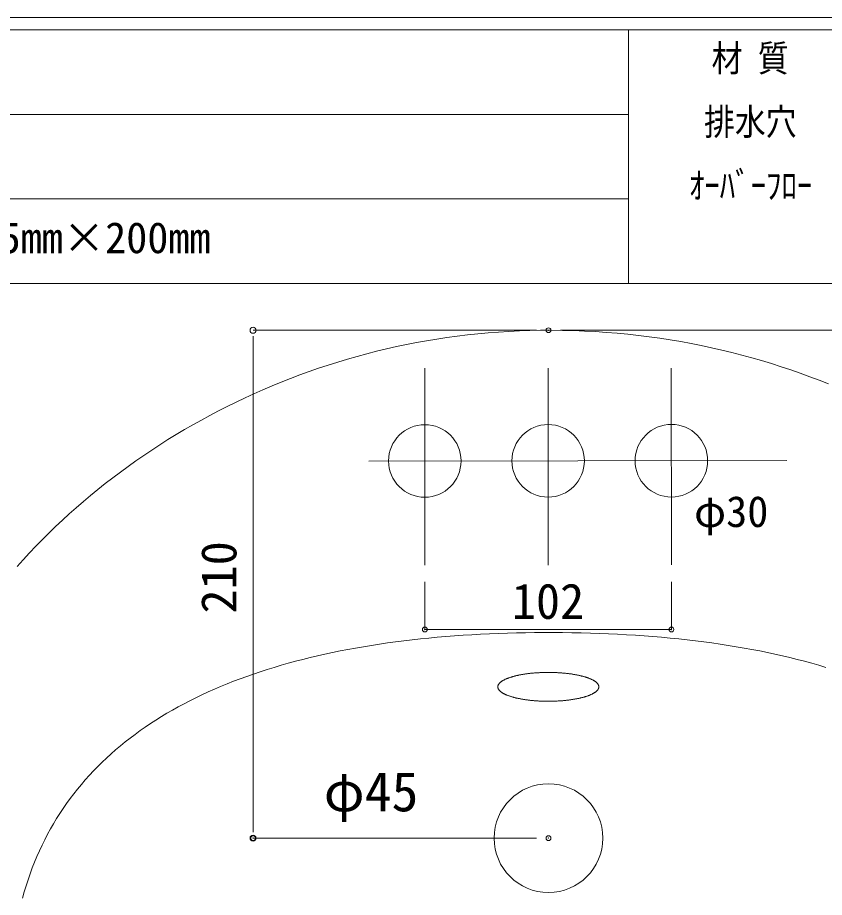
# Model space of a CAD drawing. Units: millimetres, scale not verified. Extents: x -1002 to 1010, y -687 to 676.
# Drawn here: x -754.8 to -421.1, y 276.3 to 640 of the extents above; entities that cross this region are included whole.
import ezdxf
from ezdxf.enums import TextEntityAlignment as Align

# ---------------------------------------------------------------- set-up
doc = ezdxf.new("R2010")
doc.units = ezdxf.units.MM
doc.header["$LTSCALE"] = 5
doc.header["$PDMODE"] = 32
doc.header["$PDSIZE"] = 2
doc.layers.add('0-0', color=7, linetype='Continuous', lineweight=15)
doc.layers.add('F-0', color=7, linetype='Continuous', lineweight=15)
doc.styles.add('ＭＳ ゴシック', font='')
doc.styles.get('ＭＳ ゴシック').set_extended_font_data('MS Gothic')

# ---------------------------------------------------------------- blocks, each defined once
blk = doc.blocks.new('_DOT')
at = {"layer": '0-0'}
blk.add_line((-0.5, 0), (-1, 0), dxfattribs=at)
blk.add_circle((0, 0), 0.25, dxfattribs=at)
blk.add_circle((0, 0), 0.25, dxfattribs=at)

msp = doc.modelspace()

# ---------------------------------------------------------------- linework, layer by layer
at = {"layer": 'F-0'}
for p, q in [((1002.034, 640.036), (-1002.086, 640.036)), ((1002.034, 635.036), (-1002.086, 635.036)), ((-502.086, 635.036), (-502.086, 530.036)), ((-502.086, 600.036), (-1002.086, 600.036)), ((-502.086, 565.036), (-1002.086, 565.036)), ((1002.034, 530.036), (-1002.086, 530.036)), ((-540.184, 510.766), (-657.361, 510.766)), ((-530.184, 510.766), (-177.395, 510.766)), ((-657.361, 505.766), (-657.361, 305.766)), ((-586.376, 495.06), (-586.305, 413.658)), ((-535.376, 495.104), (-535.305, 413.702)), ((-484.376, 495.148), (-484.305, 413.746)), ((-609.558, 456.701), (-436.551, 456.851)), ((-540.184, 300.766), (-657.361, 300.766))]:
    msp.add_line(p, q, dxfattribs=at)
at = {"layer": 'F-0', "color": 4, "lineweight": 9}
for p, q in [((-586.343, 387.019), (-586.343, 406.752)), ((-484.343, 387.019), (-484.343, 406.752)), ((-586.343, 387.019), (-484.343, 387.019))]:
    msp.add_line(p, q, dxfattribs=at)
at = {"layer": 'F-0', "lineweight": 18}
for points in [[(-641.889, 490.827), (-638.037, 492.287), (-634.158, 493.687), (-630.251, 495.047), (-626.317, 496.347), (-622.357, 497.597), (-618.371, 498.797), (-614.361, 499.947), (-610.325, 501.037), (-606.266, 502.067), (-602.183, 503.057), (-598.077, 503.977), (-593.948, 504.847), (-589.798, 505.657), (-585.626, 506.417), (-581.433, 507.117), (-577.22, 507.747), (-572.987, 508.327), (-568.734, 508.847), (-564.463, 509.307), (-560.174, 509.707), (-555.867, 510.037), (-551.543, 510.307), (-547.202, 510.517), (-542.845, 510.667), (-538.473, 510.747), (-534.031, 510.767), (-529.432, 510.717), (-524.857, 510.597), (-520.306, 510.427), (-515.78, 510.187), (-511.279, 509.877), (-506.804, 509.517), (-502.354, 509.087), (-497.931, 508.597), (-493.534, 508.047), (-489.164, 507.437), (-484.822, 506.767), (-480.507, 506.047), (-476.221, 505.257)], [(-476.221, 505.257), (-471.964, 504.417), (-467.736, 503.527), (-463.537, 502.567), (-459.368, 501.557), (-455.23, 500.497), (-451.122, 499.377), (-447.046, 498.207), (-443.001, 496.977), (-438.988, 495.707), (-435.008, 494.377), (-431.06, 492.997), (-427.145, 491.567), (-423.264, 490.087), (-419.417, 488.557)], [(-755.016, 413.057), (-752.475, 415.877), (-749.887, 418.677), (-747.253, 421.437), (-744.574, 424.177), (-741.85, 426.887), (-739.082, 429.557), (-736.27, 432.197), (-733.414, 434.807), (-730.516, 437.387), (-727.575, 439.937), (-724.593, 442.447), (-721.569, 444.917), (-718.505, 447.357), (-715.401, 449.757), (-712.257, 452.127), (-709.074, 454.457), (-705.853, 456.747), (-702.593, 459.007), (-699.296, 461.217), (-695.962, 463.397), (-692.592, 465.527), (-689.186, 467.617), (-685.745, 469.677), (-682.269, 471.687), (-678.758, 473.647), (-675.214, 475.577), (-671.637, 477.457), (-668.027, 479.287), (-664.385, 481.077), (-660.712, 482.817), (-657.007, 484.517), (-653.272, 486.167), (-649.507, 487.767), (-645.712, 489.327), (-641.889, 490.827)], [(-581.165, 383.817), (-577.635, 384.117), (-574.078, 384.397), (-570.495, 384.647), (-566.886, 384.867), (-563.25, 385.067), (-559.589, 385.237), (-555.903, 385.387), (-552.191, 385.517), (-548.455, 385.617), (-544.693, 385.687), (-540.908, 385.737), (-537.098, 385.767), (-533.229, 385.767), (-529.339, 385.737), (-525.476, 385.687), (-521.64, 385.617), (-517.833, 385.517), (-514.053, 385.387), (-510.302, 385.237), (-506.579, 385.067), (-502.884, 384.867), (-499.218, 384.647), (-495.581, 384.397), (-491.974, 384.117), (-488.395, 383.817), (-484.847, 383.487), (-481.328, 383.137), (-477.839, 382.757), (-474.38, 382.347), (-470.952, 381.917), (-467.554, 381.457), (-464.187, 380.977), (-460.852, 380.467), (-457.547, 379.927), (-454.274, 379.367), (-451.033, 378.777), (-447.823, 378.157), (-444.646, 377.517), (-441.501, 376.837)], [(-695.303, 351.007), (-693.013, 352.387), (-690.685, 353.737), (-688.322, 355.047), (-685.922, 356.337), (-683.486, 357.597), (-681.015, 358.837), (-678.509, 360.037), (-675.967, 361.207), (-673.391, 362.357), (-670.78, 363.467), (-668.135, 364.557), (-665.455, 365.617), (-662.742, 366.647), (-659.996, 367.647), (-657.216, 368.627), (-654.402, 369.567), (-651.557, 370.487), (-648.678, 371.377), (-645.768, 372.247), (-642.825, 373.077), (-639.85, 373.887), (-636.844, 374.667), (-633.807, 375.417), (-630.739, 376.147), (-627.64, 376.837), (-624.51, 377.517), (-621.35, 378.157), (-618.161, 378.777), (-614.941, 379.367), (-611.692, 379.927), (-608.414, 380.467), (-605.106, 380.977), (-601.77, 381.457), (-598.406, 381.917), (-595.013, 382.347), (-591.592, 382.757), (-588.144, 383.137), (-584.668, 383.487), (-581.165, 383.817)], [(-441.501, 376.837), (-438.388, 376.147), (-435.308, 375.417), (-432.261, 374.667), (-429.248, 373.887), (-426.267, 373.077), (-423.32, 372.247), (-420.407, 371.377)], [(-752.718, 275.957), (-752.006, 278.517), (-751.248, 281.057), (-750.444, 283.547), (-749.595, 286.017), (-748.699, 288.447), (-747.759, 290.847), (-746.774, 293.217), (-745.744, 295.557), (-744.669, 297.857), (-743.55, 300.127), (-742.388, 302.367), (-741.181, 304.577), (-739.931, 306.747), (-738.638, 308.887), (-737.302, 311.007), (-735.923, 313.077), (-734.502, 315.127), (-733.039, 317.147), (-731.534, 319.127), (-729.987, 321.087), (-728.398, 323.007), (-726.769, 324.897), (-725.098, 326.757), (-723.387, 328.587), (-721.635, 330.387), (-719.844, 332.157), (-718.012, 333.887), (-716.141, 335.597), (-714.23, 337.277), (-712.28, 338.917), (-710.292, 340.537), (-708.264, 342.127), (-706.199, 343.677), (-704.095, 345.207), (-701.953, 346.697), (-699.774, 348.167), (-697.557, 349.597), (-695.303, 351.007)]]:
    msp.add_lwpolyline(points, dxfattribs=at)
at = {"layer": 'F-0'}
for points in [[(-546.061, 368.427), (-546.336, 368.377), (-546.608, 368.327), (-546.877, 368.277), (-547.143, 368.227), (-547.406, 368.177), (-547.666, 368.117), (-547.923, 368.067), (-548.177, 368.007), (-548.428, 367.947), (-548.676, 367.897), (-548.92, 367.837), (-549.161, 367.777), (-549.399, 367.707), (-549.634, 367.647), (-549.865, 367.587), (-550.092, 367.517), (-550.316, 367.457), (-550.537, 367.387), (-550.754, 367.317), (-550.968, 367.247), (-551.178, 367.187), (-551.384, 367.107), (-551.586, 367.037), (-551.785, 366.967), (-551.979, 366.897), (-552.17, 366.817), (-552.357, 366.747), (-552.54, 366.667), (-552.719, 366.597), (-552.894, 366.517), (-553.065, 366.437), (-553.232, 366.357), (-553.395, 366.277), (-553.553, 366.197), (-553.707, 366.117), (-553.857, 366.037), (-554.002, 365.957), (-554.143, 365.867), (-554.28, 365.787)], [(-554.28, 365.787), (-554.143, 365.867), (-554.002, 365.957), (-553.857, 366.037), (-553.707, 366.117), (-553.553, 366.197), (-553.395, 366.277), (-553.232, 366.357), (-553.065, 366.437), (-552.894, 366.517), (-552.719, 366.597), (-552.54, 366.667), (-552.357, 366.747), (-552.17, 366.817), (-551.979, 366.897), (-551.785, 366.967), (-551.586, 367.037), (-551.384, 367.107), (-551.178, 367.187), (-550.968, 367.247), (-550.754, 367.317), (-550.537, 367.387), (-550.316, 367.457), (-550.092, 367.517), (-549.865, 367.587), (-549.634, 367.647), (-549.399, 367.707), (-549.161, 367.777), (-548.92, 367.837), (-548.676, 367.897), (-548.428, 367.947), (-548.177, 368.007), (-547.923, 368.067), (-547.666, 368.117), (-547.406, 368.177), (-547.143, 368.227), (-546.877, 368.277), (-546.608, 368.327), (-546.336, 368.377), (-546.061, 368.427)], [(-533.623, 369.277), (-533.963, 369.277), (-534.305, 369.287), (-534.649, 369.287), (-534.994, 369.287), (-535.34, 369.287), (-535.685, 369.287), (-536.029, 369.287), (-536.372, 369.277), (-536.714, 369.277), (-537.053, 369.267), (-537.392, 369.257), (-537.728, 369.247), (-538.063, 369.237), (-538.397, 369.227), (-538.728, 369.207), (-539.058, 369.187), (-539.386, 369.177), (-539.712, 369.157), (-540.037, 369.137), (-540.359, 369.107), (-540.68, 369.087), (-540.998, 369.057), (-541.314, 369.037), (-541.629, 369.007), (-541.941, 368.977), (-542.251, 368.947), (-542.558, 368.917), (-542.864, 368.877), (-543.167, 368.847), (-543.468, 368.807), (-543.766, 368.777), (-544.062, 368.737), (-544.355, 368.697), (-544.646, 368.657), (-544.934, 368.607), (-545.22, 368.567), (-545.503, 368.527), (-545.783, 368.477), (-546.061, 368.427)], [(-546.061, 368.427), (-545.783, 368.477), (-545.503, 368.527), (-545.22, 368.567), (-544.934, 368.607), (-544.646, 368.657), (-544.355, 368.697), (-544.062, 368.737), (-543.766, 368.777), (-543.468, 368.807), (-543.167, 368.847), (-542.864, 368.877), (-542.558, 368.917), (-542.251, 368.947), (-541.941, 368.977), (-541.629, 369.007), (-541.314, 369.037), (-540.998, 369.057), (-540.68, 369.087), (-540.359, 369.107), (-540.037, 369.137), (-539.712, 369.157), (-539.386, 369.177), (-539.058, 369.187), (-538.728, 369.207), (-538.397, 369.227), (-538.063, 369.237), (-537.728, 369.247), (-537.392, 369.257), (-537.053, 369.267), (-536.714, 369.277), (-536.372, 369.277), (-536.029, 369.287), (-535.685, 369.287), (-535.34, 369.287), (-534.994, 369.287), (-534.649, 369.287), (-534.305, 369.287), (-533.963, 369.277), (-533.623, 369.277)], [(-521.953, 367.927), (-522.202, 367.977), (-522.454, 368.037), (-522.71, 368.097), (-522.968, 368.147), (-523.23, 368.197), (-523.495, 368.257), (-523.762, 368.307), (-524.033, 368.357), (-524.306, 368.407), (-524.582, 368.457), (-524.861, 368.497), (-525.143, 368.547), (-525.427, 368.587), (-525.714, 368.637), (-526.004, 368.677), (-526.296, 368.717), (-526.591, 368.757), (-526.888, 368.787), (-527.188, 368.827), (-527.49, 368.867), (-527.794, 368.897), (-528.1, 368.927), (-528.409, 368.967), (-528.72, 368.997), (-529.034, 369.017), (-529.349, 369.047), (-529.666, 369.077), (-529.986, 369.097), (-530.307, 369.117), (-530.631, 369.147), (-530.956, 369.167), (-531.283, 369.187), (-531.612, 369.197), (-531.943, 369.217), (-532.276, 369.227), (-532.61, 369.247), (-532.946, 369.257), (-533.283, 369.267), (-533.623, 369.277)], [(-533.623, 369.277), (-533.283, 369.267), (-532.946, 369.257), (-532.61, 369.247), (-532.276, 369.227), (-531.943, 369.217), (-531.612, 369.197), (-531.283, 369.187), (-530.956, 369.167), (-530.631, 369.147), (-530.307, 369.117), (-529.986, 369.097), (-529.666, 369.077), (-529.349, 369.047), (-529.034, 369.017), (-528.72, 368.997), (-528.409, 368.967), (-528.1, 368.927), (-527.794, 368.897), (-527.49, 368.867), (-527.188, 368.827), (-526.888, 368.787), (-526.591, 368.757), (-526.296, 368.717), (-526.004, 368.677), (-525.714, 368.637), (-525.427, 368.587), (-525.143, 368.547), (-524.861, 368.497), (-524.582, 368.457), (-524.306, 368.407), (-524.033, 368.357), (-523.762, 368.307), (-523.495, 368.257), (-523.23, 368.197), (-522.968, 368.147), (-522.71, 368.097), (-522.454, 368.037), (-522.202, 367.977), (-521.953, 367.927)], [(-515.155, 364.957), (-515.248, 365.047), (-515.345, 365.137), (-515.447, 365.227), (-515.554, 365.307), (-515.665, 365.397), (-515.782, 365.487), (-515.902, 365.577), (-516.028, 365.657), (-516.158, 365.747), (-516.292, 365.827), (-516.431, 365.907), (-516.574, 365.997), (-516.722, 366.077), (-516.874, 366.157), (-517.03, 366.237), (-517.191, 366.317), (-517.355, 366.397), (-517.524, 366.477), (-517.697, 366.557), (-517.874, 366.637), (-518.055, 366.707), (-518.24, 366.787), (-518.429, 366.857), (-518.622, 366.927), (-518.819, 367.007), (-519.019, 367.077), (-519.223, 367.147), (-519.431, 367.217), (-519.643, 367.287), (-519.858, 367.357), (-520.077, 367.417), (-520.3, 367.487), (-520.526, 367.557), (-520.755, 367.617), (-520.988, 367.677), (-521.224, 367.747), (-521.464, 367.807), (-521.707, 367.867), (-521.953, 367.927)], [(-521.953, 367.927), (-521.707, 367.867), (-521.464, 367.807), (-521.224, 367.747), (-520.988, 367.677), (-520.755, 367.617), (-520.526, 367.557), (-520.3, 367.487), (-520.077, 367.417), (-519.858, 367.357), (-519.643, 367.287), (-519.431, 367.217), (-519.223, 367.147), (-519.019, 367.077), (-518.819, 367.007), (-518.622, 366.927), (-518.429, 366.857), (-518.24, 366.787), (-518.055, 366.707), (-517.874, 366.637), (-517.697, 366.557), (-517.524, 366.477), (-517.355, 366.397), (-517.191, 366.317), (-517.03, 366.237), (-516.874, 366.157), (-516.722, 366.077), (-516.574, 365.997), (-516.431, 365.907), (-516.292, 365.827), (-516.158, 365.747), (-516.028, 365.657), (-515.902, 365.577), (-515.782, 365.487), (-515.665, 365.397), (-515.554, 365.307), (-515.447, 365.227), (-515.345, 365.137), (-515.248, 365.047), (-515.155, 364.957)], [(-554.28, 365.787), (-554.412, 365.697), (-554.54, 365.617), (-554.663, 365.527), (-554.781, 365.447), (-554.895, 365.357), (-555.004, 365.267), (-555.109, 365.177), (-555.209, 365.087), (-555.303, 364.997), (-555.393, 364.907), (-555.478, 364.817), (-555.558, 364.727), (-555.634, 364.637), (-555.704, 364.537), (-555.769, 364.447), (-555.829, 364.357), (-555.883, 364.257), (-555.933, 364.167), (-555.977, 364.067), (-556.016, 363.967), (-556.05, 363.877), (-556.078, 363.777), (-556.101, 363.677), (-556.118, 363.587), (-556.13, 363.487), (-556.136, 363.387), (-556.137, 363.287), (-556.132, 363.187), (-556.122, 363.097), (-556.106, 362.997), (-556.084, 362.897), (-556.057, 362.797), (-556.025, 362.707), (-555.987, 362.607), (-555.944, 362.507), (-555.896, 362.417), (-555.843, 362.317), (-555.784, 362.227), (-555.72, 362.137)], [(-555.72, 362.137), (-555.784, 362.227), (-555.843, 362.317), (-555.896, 362.417), (-555.944, 362.507), (-555.987, 362.607), (-556.025, 362.707), (-556.057, 362.797), (-556.084, 362.897), (-556.106, 362.997), (-556.122, 363.097), (-556.132, 363.187), (-556.137, 363.287), (-556.136, 363.387), (-556.13, 363.487), (-556.118, 363.587), (-556.101, 363.677), (-556.078, 363.777), (-556.05, 363.877), (-556.016, 363.967), (-555.977, 364.067), (-555.933, 364.167), (-555.883, 364.257), (-555.829, 364.357), (-555.769, 364.447), (-555.704, 364.537), (-555.634, 364.637), (-555.558, 364.727), (-555.478, 364.817), (-555.393, 364.907), (-555.303, 364.997), (-555.209, 365.087), (-555.109, 365.177), (-555.004, 365.267), (-554.895, 365.357), (-554.781, 365.447), (-554.663, 365.527), (-554.54, 365.617), (-554.412, 365.697), (-554.28, 365.787)], [(-515.637, 361.267), (-515.527, 361.357), (-515.421, 361.447), (-515.32, 361.537), (-515.224, 361.627), (-515.133, 361.717), (-515.047, 361.807), (-514.965, 361.897), (-514.889, 361.997), (-514.818, 362.087), (-514.751, 362.177), (-514.69, 362.277), (-514.634, 362.367), (-514.583, 362.467), (-514.538, 362.557), (-514.498, 362.657), (-514.463, 362.747), (-514.433, 362.847), (-514.409, 362.947), (-514.39, 363.047), (-514.377, 363.137), (-514.369, 363.237), (-514.367, 363.337), (-514.371, 363.437), (-514.38, 363.537), (-514.394, 363.637), (-514.414, 363.727), (-514.44, 363.827), (-514.471, 363.927), (-514.507, 364.017), (-514.549, 364.117), (-514.596, 364.207), (-514.648, 364.307), (-514.705, 364.397), (-514.768, 364.497), (-514.835, 364.587), (-514.908, 364.677), (-514.985, 364.767), (-515.068, 364.857), (-515.155, 364.957)], [(-515.155, 364.957), (-515.068, 364.857), (-514.985, 364.767), (-514.908, 364.677), (-514.835, 364.587), (-514.768, 364.497), (-514.705, 364.397), (-514.648, 364.307), (-514.596, 364.207), (-514.549, 364.117), (-514.507, 364.017), (-514.471, 363.927), (-514.44, 363.827), (-514.414, 363.727), (-514.394, 363.637), (-514.38, 363.537), (-514.371, 363.437), (-514.367, 363.337), (-514.369, 363.237), (-514.377, 363.137), (-514.39, 363.047), (-514.409, 362.947), (-514.433, 362.847), (-514.463, 362.747), (-514.498, 362.657), (-514.538, 362.557), (-514.583, 362.467), (-514.634, 362.367), (-514.69, 362.277), (-514.751, 362.177), (-514.818, 362.087), (-514.889, 361.997), (-514.965, 361.897), (-515.047, 361.807), (-515.133, 361.717), (-515.224, 361.627), (-515.32, 361.537), (-515.421, 361.447), (-515.527, 361.357), (-515.637, 361.267)], [(-555.72, 362.137), (-555.652, 362.037), (-555.578, 361.947), (-555.499, 361.857), (-555.415, 361.767), (-555.326, 361.677), (-555.233, 361.587), (-555.134, 361.497), (-555.031, 361.407), (-554.923, 361.317), (-554.81, 361.227), (-554.693, 361.137), (-554.571, 361.057), (-554.445, 360.967), (-554.314, 360.887), (-554.178, 360.797), (-554.038, 360.717), (-553.894, 360.637), (-553.745, 360.547), (-553.592, 360.467), (-553.435, 360.387), (-553.273, 360.307), (-553.107, 360.227), (-552.937, 360.147), (-552.763, 360.077), (-552.585, 359.997), (-552.403, 359.917), (-552.217, 359.847), (-552.027, 359.767), (-551.834, 359.697), (-551.636, 359.627), (-551.435, 359.557), (-551.229, 359.487), (-551.021, 359.417), (-550.808, 359.347), (-550.592, 359.277), (-550.372, 359.207), (-550.149, 359.147), (-549.922, 359.077), (-549.692, 359.017)], [(-549.692, 359.017), (-549.922, 359.077), (-550.149, 359.147), (-550.372, 359.207), (-550.592, 359.277), (-550.808, 359.347), (-551.021, 359.417), (-551.229, 359.487), (-551.435, 359.557), (-551.636, 359.627), (-551.834, 359.697), (-552.027, 359.767), (-552.217, 359.847), (-552.403, 359.917), (-552.585, 359.997), (-552.763, 360.077), (-552.937, 360.147), (-553.107, 360.227), (-553.273, 360.307), (-553.435, 360.387), (-553.592, 360.467), (-553.745, 360.547), (-553.894, 360.637), (-554.038, 360.717), (-554.178, 360.797), (-554.314, 360.887), (-554.445, 360.967), (-554.571, 361.057), (-554.693, 361.137), (-554.81, 361.227), (-554.923, 361.317), (-555.031, 361.407), (-555.134, 361.497), (-555.233, 361.587), (-555.326, 361.677), (-555.415, 361.767), (-555.499, 361.857), (-555.578, 361.947), (-555.652, 362.037), (-555.72, 362.137)], [(-523.164, 358.457), (-522.904, 358.517), (-522.646, 358.567), (-522.391, 358.627), (-522.139, 358.687), (-521.891, 358.737), (-521.646, 358.797), (-521.403, 358.857), (-521.165, 358.917), (-520.929, 358.987), (-520.697, 359.047), (-520.469, 359.107), (-520.244, 359.177), (-520.022, 359.247), (-519.804, 359.307), (-519.59, 359.377), (-519.379, 359.447), (-519.172, 359.517), (-518.969, 359.587), (-518.769, 359.657), (-518.573, 359.737), (-518.382, 359.807), (-518.194, 359.887), (-518.01, 359.957), (-517.83, 360.037), (-517.654, 360.107), (-517.482, 360.187), (-517.314, 360.267), (-517.15, 360.347), (-516.991, 360.427), (-516.835, 360.507), (-516.685, 360.587), (-516.538, 360.677), (-516.396, 360.757), (-516.258, 360.837), (-516.125, 360.927), (-515.996, 361.007), (-515.872, 361.097), (-515.752, 361.187), (-515.637, 361.267)], [(-515.637, 361.267), (-515.752, 361.187), (-515.872, 361.097), (-515.996, 361.007), (-516.125, 360.927), (-516.258, 360.837), (-516.396, 360.757), (-516.538, 360.677), (-516.685, 360.587), (-516.835, 360.507), (-516.991, 360.427), (-517.15, 360.347), (-517.314, 360.267), (-517.482, 360.187), (-517.654, 360.107), (-517.83, 360.037), (-518.01, 359.957), (-518.194, 359.887), (-518.382, 359.807), (-518.573, 359.737), (-518.769, 359.657), (-518.969, 359.587), (-519.172, 359.517), (-519.379, 359.447), (-519.59, 359.377), (-519.804, 359.307), (-520.022, 359.247), (-520.244, 359.177), (-520.469, 359.107), (-520.697, 359.047), (-520.929, 358.987), (-521.165, 358.917), (-521.403, 358.857), (-521.646, 358.797), (-521.891, 358.737), (-522.139, 358.687), (-522.391, 358.627), (-522.646, 358.567), (-522.904, 358.517), (-523.164, 358.457)], [(-549.692, 359.017), (-549.458, 358.957), (-549.221, 358.887), (-548.981, 358.827), (-548.737, 358.767), (-548.49, 358.707), (-548.24, 358.657), (-547.987, 358.597), (-547.731, 358.547), (-547.471, 358.487), (-547.209, 358.437), (-546.943, 358.387), (-546.675, 358.327), (-546.404, 358.277), (-546.13, 358.237), (-545.853, 358.187), (-545.573, 358.137), (-545.291, 358.097), (-545.006, 358.047), (-544.719, 358.007), (-544.428, 357.967), (-544.136, 357.927), (-543.84, 357.887), (-543.543, 357.847), (-543.242, 357.817), (-542.94, 357.777), (-542.635, 357.747), (-542.328, 357.717), (-542.019, 357.687), (-541.707, 357.657), (-541.393, 357.627), (-541.077, 357.597), (-540.759, 357.577), (-540.44, 357.547), (-540.118, 357.527), (-539.794, 357.507), (-539.468, 357.487), (-539.14, 357.467), (-538.811, 357.447), (-538.48, 357.437)], [(-538.48, 357.437), (-538.811, 357.447), (-539.14, 357.467), (-539.468, 357.487), (-539.794, 357.507), (-540.118, 357.527), (-540.44, 357.547), (-540.759, 357.577), (-541.077, 357.597), (-541.393, 357.627), (-541.707, 357.657), (-542.019, 357.687), (-542.328, 357.717), (-542.635, 357.747), (-542.94, 357.777), (-543.242, 357.817), (-543.543, 357.847), (-543.84, 357.887), (-544.136, 357.927), (-544.428, 357.967), (-544.719, 358.007), (-545.006, 358.047), (-545.291, 358.097), (-545.573, 358.137), (-545.853, 358.187), (-546.13, 358.237), (-546.404, 358.277), (-546.675, 358.327), (-546.943, 358.387), (-547.209, 358.437), (-547.471, 358.487), (-547.731, 358.547), (-547.987, 358.597), (-548.24, 358.657), (-548.49, 358.707), (-548.737, 358.767), (-548.981, 358.827), (-549.221, 358.887), (-549.458, 358.957), (-549.692, 359.017)], [(-535.253, 357.367), (-534.907, 357.367), (-534.563, 357.367), (-534.22, 357.367), (-533.878, 357.377), (-533.538, 357.387), (-533.199, 357.387), (-532.862, 357.397), (-532.526, 357.417), (-532.192, 357.427), (-531.86, 357.437), (-531.53, 357.457), (-531.201, 357.477), (-530.875, 357.497), (-530.55, 357.517), (-530.227, 357.537), (-529.906, 357.557), (-529.587, 357.587), (-529.27, 357.607), (-528.955, 357.637), (-528.642, 357.667), (-528.332, 357.697), (-528.024, 357.727), (-527.718, 357.767), (-527.414, 357.797), (-527.112, 357.837), (-526.813, 357.867), (-526.517, 357.907), (-526.223, 357.947), (-525.931, 357.987), (-525.642, 358.027), (-525.356, 358.077), (-525.072, 358.117), (-524.791, 358.167), (-524.513, 358.207), (-524.238, 358.257), (-523.965, 358.307), (-523.695, 358.357), (-523.428, 358.407), (-523.164, 358.457)], [(-523.164, 358.457), (-523.428, 358.407), (-523.695, 358.357), (-523.965, 358.307), (-524.238, 358.257), (-524.513, 358.207), (-524.791, 358.167), (-525.072, 358.117), (-525.356, 358.077), (-525.642, 358.027), (-525.931, 357.987), (-526.223, 357.947), (-526.517, 357.907), (-526.813, 357.867), (-527.112, 357.837), (-527.414, 357.797), (-527.718, 357.767), (-528.024, 357.727), (-528.332, 357.697), (-528.642, 357.667), (-528.955, 357.637), (-529.27, 357.607), (-529.587, 357.587), (-529.906, 357.557), (-530.227, 357.537), (-530.55, 357.517), (-530.875, 357.497), (-531.201, 357.477), (-531.53, 357.457), (-531.86, 357.437), (-532.192, 357.427), (-532.526, 357.417), (-532.862, 357.397), (-533.199, 357.387), (-533.538, 357.387), (-533.878, 357.377), (-534.22, 357.367), (-534.563, 357.367), (-534.907, 357.367), (-535.253, 357.367)]]:
    msp.add_lwpolyline(points, dxfattribs=at)
msp.add_lwpolyline([(-538.48, 357.437), (-538.147, 357.417), (-537.812, 357.407), (-537.476, 357.397), (-537.138, 357.387), (-536.799, 357.377), (-536.458, 357.377), (-536.115, 357.367), (-535.772, 357.367), (-535.426, 357.367), (-535.772, 357.367), (-536.115, 357.367), (-536.458, 357.377), (-536.799, 357.377), (-537.138, 357.387), (-537.476, 357.397), (-537.812, 357.407), (-538.147, 357.417)], close=True, dxfattribs=at)
for centre, radius in [((-586.343, 456.721), 15), ((-535.343, 456.766), 15), ((-484.343, 456.81), 15), ((-535.184, 300.766), 22.5)]:
    msp.add_circle(centre, radius, dxfattribs=at)
for p in [(-535.184, 510.766), (-535.184, 510.766), (-657.361, 300.766), (-535.184, 300.766)]:
    msp.add_point(p, dxfattribs=at)
at = {"layer": 'F-0', "color": 6}
for p in [(-586.343, 387.019), (-484.343, 387.019)]:
    msp.add_point(p, dxfattribs=at)

# ---------------------------------------------------------------- block references
at = {"layer": 'F-0', "xscale": 5, "yscale": 5}
for p, rotation in [((-657.361, 510.766), 90), ((-657.361, 300.766), 270)]:
    msp.add_blockref('_DOT', p, dxfattribs=dict(at, rotation=rotation))

# ---------------------------------------------------------------- texts
at = {"layer": 'F-0', "style": 'ＭＳ ゴシック', "width": 0.85}
for s, p in [('材 質', (-467.711, 614.411)), ('排水穴', (-470.836, 588.161)), ('ｵｰﾊﾞｰﾌﾛｰ', (-477.086, 561.911))]:
    msp.add_text(s, height=11, dxfattribs=at).set_placement(p, align=Align.BOTTOM_LEFT)
at = {"layer": 'F-0', "style": 'ＭＳ ゴシック'}
for s, height, p in [('555mm×475mm×200mm', 12.83, (-840.774, 538.786)), ('φ30', 12.83, (-474.965, 425.562)), ('102', 14.66, (-550.343, 387.019)), ('φ45', 16.35, (-628.13, 306.958))]:
    msp.add_text(s, height=height, dxfattribs=at).set_placement(p, align=Align.BOTTOM_LEFT)
msp.add_text('210', height=14.66, rotation=90, dxfattribs=at).set_placement((-659.861, 393.615), align=Align.BOTTOM_LEFT)

doc.saveas('drawing.dxf')
